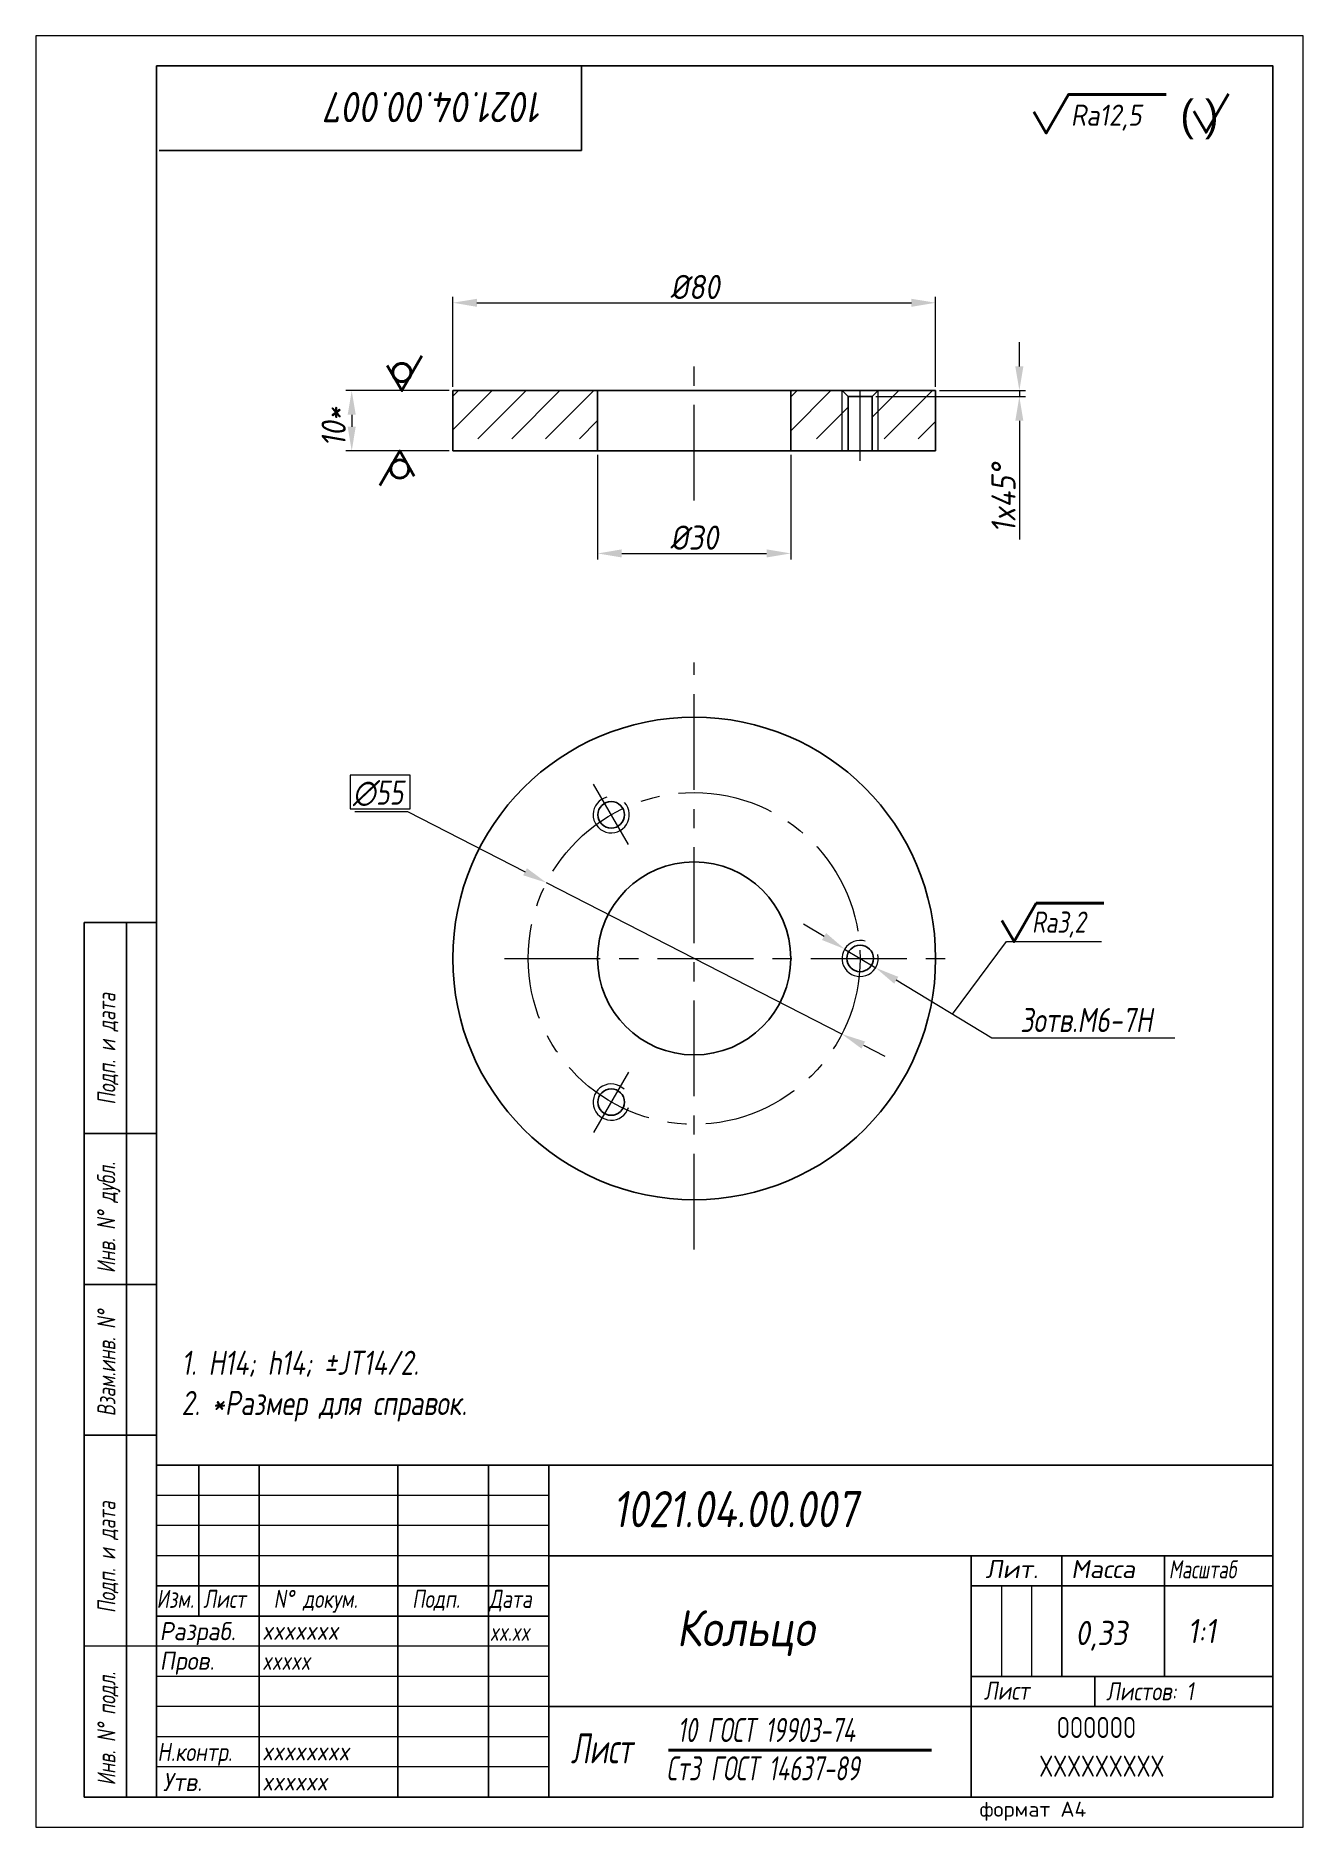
# Model space of a CAD drawing. Header units: millimetres. Extents: x 1490 to 2788, y -4564 to 680.
# Drawn here: x 2374.9 to 2584.9, y 382.9 to 679.9 of the extents above.
import ezdxf

# ---------------------------------------------------------------- set-up
doc = ezdxf.new("R2010")
doc.units = ezdxf.units.MM
doc.linetypes.add('CENTER', pattern=[50.8, 31.75, -6.35, 6.35, -6.35])
for name, color, linetype, lineweight in [('Ax', 1, 'CENTER', 18), ('Dim', 3, 'Continuous', 40), ('Hatch', 5, 'Continuous', 18), ('Slim', 8, 'Continuous', 18), ('Text', 2, 'Continuous', 40), ('Wide', 31, 'Continuous', 60)]:
    doc.layers.add(name, color=color, linetype=linetype, lineweight=lineweight)
doc.styles.add('курсив', font='romans.shx', dxfattribs={"oblique": 10})
doc.styles.add('курсив 0_75', font='romans.shx', dxfattribs={"width": 0.75, "oblique": 10})
doc.styles.add('курсив 0_85', font='romans.shx', dxfattribs={"width": 0.85, "oblique": 10})
doc.dimstyles.new('L.Zero', dxfattribs={"dimtxt": 4, "dimasz": 1.8, "dimexe": 2, "dimexo": 0.625, "dimgap": 1, "dimtad": 1, "dimlfac": 5, "dimtxsty": 'курсив 0_85', "dimcen": 0, "dimadec": 1, "dimazin": 0, "dimtp": 0.0165, "dimtm": 0.0075, "dimtfac": 1, "dimtmove": 0, "dimatfit": 3, "dimldrblk": 'NONE', "dimfxl": 1, "dimlwd": 18, "dimlwe": 18, "dimarcsym": 0})
doc.dimstyles.new('к1_1', dxfattribs={"dimtxt": 4, "dimasz": 4, "dimexe": 1, "dimexo": 0.625, "dimtad": 1, "dimtxsty": 'курсив 0_85', "dimcen": 0, "dimadec": 0, "dimazin": 0, "dimtfac": 1, "dimtmove": 0, "dimatfit": 3, "dimldrblk": 'DOTSMALL', "dimfxl": 1, "dimlwd": 18, "dimlwe": 18, "dimarcsym": 0})
doc.dimstyles.new('к1_1с', dxfattribs={"dimtxt": 4, "dimasz": 4, "dimexe": 1, "dimexo": 0.625, "dimgap": 1, "dimtad": 1, "dimtxsty": 'курсив 0_85', "dimcen": 0, "dimadec": 0, "dimazin": 0, "dimtfac": 1, "dimtmove": 0, "dimatfit": 3, "dimldrblk": 'DOTSMALL', "dimfxl": 1, "dimlwd": 18, "dimlwe": 18, "dimarcsym": 0})
doc.dimstyles.new('к1_1св', dxfattribs={"dimtxt": 4, "dimasz": 4, "dimexe": 2, "dimexo": 0.625, "dimgap": 1, "dimtad": 1, "dimtoh": 1, "dimtxsty": 'курсив 0_75', "dimcen": 0, "dimadec": 0, "dimazin": 0, "dimtfac": 1, "dimtmove": 0, "dimatfit": 3, "dimldrblk": 'DOTSMALL', "dimfxl": 1, "dimlwd": 18, "dimlwe": 18, "dimarcsym": 0})

# ---------------------------------------------------------------- blocks, each defined once
blk = doc.blocks.new('*D387')
at = {"layer": 'Defpoints', "color": 0, "transparency": 16777216}
for p in [(2524.01, 635.63), (2444.01, 621.07), (2524.01, 621.07)]:
    blk.add_point(p, dxfattribs=at)
at = {"layer": 'Dim', "color": 0, "lineweight": 18, "transparency": 16777216}
for p, q in [((2444.01, 621.69), (2444.01, 636.63)), ((2448.01, 635.63), (2520.01, 635.63)), ((2524.01, 621.69), (2524.01, 636.63))]:
    blk.add_line(p, q, dxfattribs=at)
at = {"layer": 'Dim', "color": 0, "transparency": 16777216}
for points in [[(2448.01, 636.29), (2448.01, 634.96), (2444.01, 635.63)], [(2520.01, 636.29), (2520.01, 634.96), (2524.01, 635.63)]]:
    blk.add_solid(points, dxfattribs=at)
at = {"layer": 'Dim', "color": 0, "transparency": 16777216, "insert": (2484.14, 638.25), "char_height": 4, "attachment_point": 5, "style": 'курсив 0_85'}
blk.add_mtext('%%c80', dxfattribs=at)
blk = doc.blocks.new('_DotSmall')
at = {"color": 0, "linetype": 'ByBlock', "const_width": 0.5}
blk.add_lwpolyline([(-122670.927, 17467.939, 1), (-122670.802, 17467.939, 1)], format="xyb", close=True, dxfattribs=at)
blk = doc.blocks.new('*D77')
at = {"layer": 'Defpoints', "color": 0, "transparency": 16777216}
for p in [(2468.01, 611.07), (2500.01, 611.07), (2500.01, 594.07)]:
    blk.add_point(p, dxfattribs=at)
at = {"layer": 'Dim', "color": 0, "lineweight": 18, "transparency": 16777216}
for p, q in [((2468.01, 610.44), (2468.01, 593.07)), ((2500.01, 610.44), (2500.01, 593.07)), ((2472.01, 594.07), (2496.01, 594.07))]:
    blk.add_line(p, q, dxfattribs=at)
at = {"layer": 'Dim', "color": 0, "transparency": 16777216}
for points in [[(2472.01, 594.74), (2472.01, 593.4), (2468.01, 594.07)], [(2496.01, 594.74), (2496.01, 593.4), (2500.01, 594.07)]]:
    blk.add_solid(points, dxfattribs=at)
at = {"layer": 'Dim', "color": 0, "transparency": 16777216, "insert": (2484.01, 596.69), "char_height": 4, "attachment_point": 5, "style": 'курсив 0_85'}
blk.add_mtext('%%c30', dxfattribs=at)
blk = doc.blocks.new('*D78')
at = {"layer": 'Defpoints', "color": 0, "transparency": 16777216}
for p in [(2524.01, 621.07), (2513.51, 620.07), (2537.89, 620.07)]:
    blk.add_point(p, dxfattribs=at)
at = {"layer": 'Dim', "color": 0, "lineweight": 18, "transparency": 16777216}
for p, q in [((2537.89, 625.07), (2537.89, 629.07)), ((2524.63, 621.07), (2538.89, 621.07)), ((2537.89, 621.07), (2537.89, 620.07)), ((2514.13, 620.07), (2538.89, 620.07)), ((2537.89, 616.07), (2537.89, 596.38))]:
    blk.add_line(p, q, dxfattribs=at)
at = {"layer": 'Dim', "color": 0, "transparency": 16777216}
for points in [[(2537.22, 625.07), (2538.55, 625.07), (2537.89, 621.07)], [(2537.22, 616.07), (2538.55, 616.07), (2537.89, 620.07)]]:
    blk.add_solid(points, dxfattribs=at)
at = {"layer": 'Dim', "color": 0, "transparency": 16777216, "insert": (2535.26, 603.22), "char_height": 4, "attachment_point": 5, "rotation": 90, "style": 'курсив 0_85'}
blk.add_mtext('1x45%%d', dxfattribs=at)
blk = doc.blocks.new('*D388')
at = {"layer": 'Defpoints', "color": 0, "transparency": 16777216}
for p in [(2444.01, 621.07), (2427.26, 611.07), (2444.01, 611.07)]:
    blk.add_point(p, dxfattribs=at)
at = {"layer": 'Dim', "color": 0, "lineweight": 18, "transparency": 16777216}
for p, q in [((2443.38, 621.07), (2426.26, 621.07)), ((2427.26, 617.07), (2427.26, 615.07)), ((2443.38, 611.07), (2426.26, 611.07))]:
    blk.add_line(p, q, dxfattribs=at)
at = {"layer": 'Dim', "color": 0, "transparency": 16777216}
for points in [[(2426.59, 617.07), (2427.92, 617.07), (2427.26, 621.07)], [(2426.59, 615.07), (2427.92, 615.07), (2427.26, 611.07)]]:
    blk.add_solid(points, dxfattribs=at)
at = {"layer": 'Dim', "color": 0, "transparency": 16777216, "insert": (2424.26, 615.07), "char_height": 4, "attachment_point": 5, "rotation": 90, "style": 'курсив 0_85'}
blk.add_mtext('10*', dxfattribs=at)
blk = doc.blocks.new('*D389')
at = {"layer": 'Defpoints', "color": 0, "transparency": 16777216}
for p in [(2508.94, 528.48), (2514.08, 525.37)]:
    blk.add_point(p, dxfattribs=at)
at = {"layer": 'Dim', "color": 0, "lineweight": 18, "transparency": 16777216}
for p, q in [((2505.52, 530.55), (2502.1, 532.62)), ((2508.94, 528.48), (2514.08, 525.37)), ((2533.34, 513.71), (2517.5, 523.3)), ((2563.63, 513.71), (2533.34, 513.71))]:
    blk.add_line(p, q, dxfattribs=at)
at = {"layer": 'Dim', "color": 0, "transparency": 16777216}
for points in [[(2505.87, 531.12), (2505.18, 529.98), (2508.94, 528.48)], [(2517.84, 523.87), (2517.15, 522.73), (2514.08, 525.37)]]:
    blk.add_solid(points, dxfattribs=at)
at = {"layer": 'Dim', "color": 0, "transparency": 16777216, "insert": (2548.98, 516.71), "char_height": 4, "attachment_point": 5, "style": 'курсив 0_75'}
blk.add_mtext('3отв.М6-7Н', dxfattribs=at)
blk = doc.blocks.new('*D390')
at = {"layer": 'Defpoints', "color": 0, "transparency": 16777216}
for p in [(2459.54, 539.47), (2508.48, 514.38)]:
    blk.add_point(p, dxfattribs=at)
at = {"layer": 'Dim', "color": 0, "lineweight": 18, "transparency": 16777216}
for p, q in [((2427.79, 551.29), (2436.5, 551.29)), ((2436.5, 551.29), (2455.98, 541.3)), ((2508.48, 514.38), (2459.54, 539.47)), ((2512.04, 512.55), (2515.6, 510.73))]:
    blk.add_line(p, q, dxfattribs=at)
at = {"layer": 'Dim', "color": 0, "transparency": 16777216}
for points in [[(2456.28, 541.89), (2455.68, 540.7), (2459.54, 539.47)], [(2512.34, 513.15), (2511.74, 511.96), (2508.48, 514.38)]]:
    blk.add_solid(points, dxfattribs=at)
at = {"layer": 'Dim', "color": 0, "transparency": 16777216, "insert": (2431.64, 554.29), "char_height": 4, "attachment_point": 5, "style": 'курсив 0_75'}
blk.add_mtext('∅55', dxfattribs=at)
blk = doc.blocks.new('_None')

msp = doc.modelspace()

# ---------------------------------------------------------------- hatches: boundary and pattern name
at = {"layer": 'Hatch'}
h = msp.add_hatch(dxfattribs=at)
h.set_pattern_fill('ANSI31', color=256, scale=1.25, style=0)
h.set_pattern_definition([(45, (-14795.894, -4799.491), (-2.80633, 2.80633), [])])
h.paths.add_polyline_path([(2508.5095, 613.0679), (2509.5095, 613.0679), (2509.5095, 620.0679), (2508.5095, 621.0679)])
h.paths.add_polyline_path([(2513.5095, 613.0679), (2514.5095, 613.0679), (2514.5095, 621.0679), (2513.5095, 620.0679)])
h.paths.add_polyline_path([(2524.0095, 613.0679), (2524.0095, 621.0679), (2514.5095, 621.0679), (2514.5095, 613.0679)])
h.paths.add_polyline_path([(2500.0095, 621.0679), (2500.0095, 613.0679), (2508.5095, 613.0679), (2508.5095, 621.0679)])
h.paths.add_polyline_path([(2468.0095, 613.0679), (2468.0095, 621.0679), (2444.0095, 621.0679), (2444.0095, 613.0679)])

# ---------------------------------------------------------------- linework, layer by layer
for p, q in [((2465.3291, 660.8935), (2465.3291, 674.8935)), ((2395.3291, 660.8935), (2465.3291, 660.8935)), ((2444.0095, 621.0679), (2524.0095, 621.0679)), ((2444.0095, 611.0679), (2444.0095, 621.0679)), ((2468.0095, 611.0679), (2468.0095, 621.0679)), ((2500.0095, 611.0679), (2500.0095, 621.0679)), ((2508.5095, 621.0679), (2509.5095, 620.0679)), ((2514.5095, 621.0679), (2513.5095, 620.0679)), ((2524.0095, 611.0679), (2524.0095, 621.0679)), ((2509.5095, 611.0679), (2509.5095, 620.0679)), ((2509.5095, 620.0679), (2513.5095, 620.0679)), ((2513.5095, 611.0679), (2513.5095, 620.0679)), ((2444.0095, 611.0679), (2524.0095, 611.0679)), ((2382.9165, 532.8874), (2382.9165, 387.8874)), ((2394.9165, 532.8874), (2382.9165, 532.8874)), ((2389.917, 387.9577), (2389.917, 532.8874)), ((2394.8471, 497.8876), (2382.9165, 497.8862)), ((2394.8299, 472.8876), (2382.9165, 472.888)), ((2382.9165, 447.8898), (2382.9165, 447.8898)), ((2394.9165, 447.8878), (2382.9165, 447.8898)), ((2579.9165, 442.8874), (2394.9165, 442.8874)), ((2401.9165, 442.8874), (2401.9165, 417.8874)), ((2411.9165, 442.8874), (2411.9165, 387.8874)), ((2434.9165, 442.8874), (2434.9165, 387.8874)), ((2449.9165, 442.8874), (2449.9165, 387.8874)), ((2459.9165, 442.8874), (2459.9165, 387.8874)), ((2579.9165, 387.8874), (2579.9165, 442.8874)), ((2579.9165, 442.8874), (2579.9165, 387.8874)), ((2529.9165, 427.8874), (2459.9165, 427.8874)), ((2529.9165, 427.8874), (2529.9165, 387.8874)), ((2579.9165, 427.8874), (2529.9165, 427.8874)), ((2544.9165, 427.8874), (2544.9165, 407.8874)), ((2561.9165, 427.8874), (2561.9165, 407.8874)), ((2459.9165, 422.8874), (2394.9165, 422.8874)), ((2579.9165, 422.8874), (2529.9165, 422.8874)), ((2459.9165, 417.8874), (2394.9165, 417.8874)), ((2394.9165, 412.8869), (2382.9165, 412.9564)), ((2579.9165, 407.8874), (2529.9165, 407.8874)), ((2550.4209, 407.8874), (2550.4209, 402.8874)), ((2529.9165, 402.8874), (2459.9165, 402.8874)), ((2579.9165, 402.8874), (2529.9165, 402.8874)), ((2382.9165, 387.8874), (2394.9165, 387.8874)), ((2394.9165, 387.8874), (2579.9165, 387.8874))]:
    msp.add_line(p, q)
msp.add_lwpolyline([(2394.9165, 387.8874), (2579.9165, 387.8874), (2579.9165, 674.8874), (2394.9165, 674.8874)], close=True)
for centre, radius in [((2484.0095, 526.9245), 40), ((2470.2595, 550.7402), 2.2), ((2484.0095, 526.9245), 16), ((2511.5095, 526.9245), 2.2), ((2470.2595, 503.1088), 2.2)]:
    msp.add_circle(centre, radius)
at = {"layer": 'Ax', "ltscale": 0.5}
for p, q in [((2484.0095, 602.8189), (2484.0095, 626.3354)), ((2511.5095, 609.397), (2511.5095, 621.0679)), ((2484.0095, 478.6699), (2484.0095, 575.9747)), ((2473.1118, 545.7999), (2467.3447, 555.7887)), ((2452.5524, 526.9245), (2527.339, 526.9245)), ((2473.1118, 508.0491), (2467.3447, 498.0603))]:
    msp.add_line(p, q, dxfattribs=at)
msp.add_circle((2484.0095, 526.9245), 27.5, dxfattribs=at)
at = {"layer": 'Slim'}
for p, q in [((2508.5095, 611.0679), (2508.5095, 621.0679)), ((2514.5095, 611.0679), (2514.5095, 621.0679)), ((2459.9165, 437.8874), (2394.9165, 437.8874)), ((2459.9165, 432.8874), (2394.9165, 432.8874)), ((2459.9165, 427.8874), (2394.9165, 427.8874)), ((2534.9165, 422.8874), (2534.9165, 407.8874)), ((2539.9165, 422.8874), (2539.9165, 407.8874)), ((2459.9165, 412.8874), (2394.9165, 412.8874)), ((2459.9165, 407.8874), (2394.9165, 407.8874)), ((2459.9165, 402.8874), (2394.9165, 402.8874)), ((2459.9165, 397.8874), (2394.9165, 397.8874)), ((2459.9165, 392.8874), (2394.9165, 392.8874))]:
    msp.add_line(p, q, dxfattribs=at)
for points in [[(2374.9164, 382.8874), (2584.9164, 382.8874), (2584.9164, 679.8874), (2374.9164, 679.8874)], [(2427.0245, 551.7109), (2436.9481, 551.7109), (2436.9481, 557.3068), (2427.0245, 557.3068)]]:
    msp.add_lwpolyline(points, close=True, dxfattribs=at)
for centre, start, end in [((2470.2595, 550.7402), 103.752761, 42.236863), ((2511.5095, 526.9245), 73.513497, 12.219904), ((2470.2595, 503.1088), 44.825673, 342.119773)]:
    msp.add_arc(centre, 3, start, end, dxfattribs=at)
at = {"layer": 'Text'}
msp.add_line((2540.6965, 536.0996), (2551.8985, 536.0996), dxfattribs=at)
at = {"layer": 'Text', "ltscale": 6}
msp.add_line((2479.74, 395.6453), (2523.3449, 395.6518), dxfattribs=at)
at = {"layer": 'Text'}
for points in [[(2540.3121, 667.2747), (2542.3389, 663.7641), (2546.0182, 670.1369), (2562.2, 670.1369)], [(2566.8154, 667.4231), (2568.8422, 663.9125), (2572.5215, 670.2853)], [(2433.151, 625.2432), (2435.5628, 621.0679), (2438.8831, 626.8202)], [(2437.6268, 606.8926), (2435.215, 611.0679), (2431.8947, 605.3156)], [(2534.9904, 533.2374), (2537.0172, 529.7269), (2540.6965, 536.0996)]]:
    msp.add_lwpolyline(points, dxfattribs=at)
for centre in [(2435.5628, 624.0679), (2435.215, 608.0679)]:
    msp.add_circle(centre, 1.5, dxfattribs=at)

# ---------------------------------------------------------------- texts
at = {"layer": 'Text', "oblique": 10}
for s, height, rotation, style, width, p in [('1021.04.00.007', 5, 180, 'курсив', 0.85, (2459.0809, 670.5703)), ('Подп. и дата', 3, 90, 'курсив 0_75', 0.7, (2388.1064, 502.6702)), ('Инв. N%%D дубл.', 3, 90, 'курсив 0_75', 0.7, (2388.0727, 474.7367)), ('Взам.инв. N%%D', 3, 90, 'курсив 0_75', 0.7, (2388.1064, 451.0084)), ('Подп. и дата', 3, 90, 'курсив 0_75', 0.7, (2388.1064, 418.3831)), ('Инв. N%%D подл.', 3, 90, 'курсив 0_75', 0.7, (2388.1064, 389.8104))]:
    msp.add_text(s, height=height, rotation=rotation, dxfattribs=dict(at, style=style, width=width)).set_placement(p)
for s, height, style, width, p in [('Ra12,5', 3.5, 'курсив 0_85', 0.85, (2546.4215, 664.9843)), ('Ra3,2', 3.5, 'курсив 0_75', 0.75, (2539.9755, 531.1925)), ('1021.04.00.007', 6, 'курсив', 0.8, (2470.4973, 432.6185)), ('Масштаб', 3, 'курсив', 0.7, (2562.6501, 424.1336)), ('Изм.', 3, 'курсив 0_75', 0.75, (2394.9165, 419.242)), ('Лист', 3, 'курсив 0_75', 0.75, (2402.6525, 419.242)), ('N%%D докум.', 3, 'курсив 0_75', 0.75, (2414.3243, 419.242)), ('Подп.', 3, 'курсив 0_75', 0.75, (2437.2646, 419.242)), ('Дата', 3, 'курсив 0_75', 0.75, (2450.038, 419.242)), ('Кольцо', 6, 'курсив 0_85', 0.85, (2481.0821, 412.8905)), ('Разраб.', 3, 'курсив', 0.9, (2395.43, 413.8863)), ('xxxxxxx', 3, 'курсив 0_85', 0.85, (2412.4218, 413.9666)), ('0,33', 4, 'курсив 0_85', 0.85, (2547.1713, 413.0851)), ('1:1', 4, 'курсив 0_85', 0.85, (2565.7715, 413.4043)), ('Пров.', 3, 'курсив', 0.9, (2395.456, 408.9817)), ('xxxxx', 3, 'курсив 0_85', 0.75, (2412.4218, 408.9666)), ('Лист', 3, 'курсив', 0.8, (2532.0179, 404.0183)), ('Листов: 1', 3, 'курсив', 0.8, (2552.2623, 403.9124)), (' 10 ГОСТ 19903-74', 4, 'курсив 0_75', 0.65, (2479.5134, 397.0011)), ('Лист', 5, 'курсив 0_75', 0.65, (2463.5569, 393.4649)), ('Н.контр.', 3, 'курсив', 0.8, (2395.0466, 393.8628)), ('xxxxxxxx', 3, 'курсив 0_85', 0.85, (2412.4218, 393.9666)), ('Ст3 ГОСТ 14637-89', 4, 'курсив 0_75', 0.65, (2479.398, 390.6442)), ('Утв.', 3, 'курсив', 0.9, (2395.9776, 388.8845)), ('xxxxxx', 3, 'курсив 0_85', 0.85, (2412.4218, 388.9666))]:
    msp.add_text(s, height=height, dxfattribs=dict(at, style=style, width=width)).set_placement(p)
at = {"layer": 'Text'}
msp.add_text('( )', height=5, dxfattribs=at).set_placement((2564.5725, 664.2412))
at = {"layer": 'Text', "style": 'курсив', "oblique": 10}
for s, p in [('Лит.', (2532.2709, 424.1817)), ('Масса', (2546.4705, 424.1817))]:
    msp.add_text(s, height=3, dxfattribs=at).set_placement(p)
at = {"layer": 'Text', "ltscale": 0.8, "style": 'курсив', "oblique": 10, "width": 0.7}
msp.add_text('xx.xx', height=3, dxfattribs=at).set_placement((2450.1426, 413.7804))
at = {"layer": 'Text', "style": 'курсив'}
msp.add_text('формат А4', height=2.5, dxfattribs=at).set_placement((2531.2978, 384.6244))
at = {"layer": 'Text', "ltscale": 6, "insert": (2399.0544, 461.8793), "char_height": 4, "width": 177.752582, "attachment_point": 1, "style": 'курсив 0_75'}
msp.add_mtext('1. H14; h14; %%PJT14/2.\\P2. *Размер для справок.', dxfattribs=at)
at = {"layer": 'Wide', "lineweight": 50, "style": 'курсив', "width": 0.7}
for s, p in [('OOOOOO', (2544.0681, 397.6675)), ('XXXXXXXXX', (2541.1948, 391.2577))]:
    msp.add_text(s, height=3.5, dxfattribs=at).set_placement(p)

# ---------------------------------------------------------------- dimensions: what is measured, and where the dimension line sits
at = {"layer": 'Dim'}
for base, p1, p2, text, picture, middle in [((2524.0095, 635.625), (2444.0095, 621.0679), (2524.0095, 621.0679), '%%c<>', '*D387', (2484.1389, 635.625)), ((2500.0095, 594.0696), (2468.0095, 611.0679), (2500.0095, 611.0679), '%%c30', '*D77', (2484.0095, 594.0696))]:
    dim = msp.add_linear_dim(base=base, p1=p1, p2=p2, text=text, dimstyle='к1_1', dxfattribs=at)
    dim.commit()
    dim.dimension.update_dxf_attribs({"geometry": picture, "text_midpoint": middle, "dimtype": 160})
dim = msp.add_linear_dim(base=(2537.8873, 620.0679), p1=(2524.0095, 621.0679), p2=(2513.5095, 620.0679), angle=90, text='<>x45%%d', dimstyle='к1_1', dxfattribs=at)
dim.commit()
dim.dimension.update_dxf_attribs({"geometry": '*D78', "text_midpoint": (2537.8873, 603.2233), "dimtype": 160})
dim = msp.add_linear_dim(base=(2427.2569, 611.0679), p1=(2444.0095, 621.0679), p2=(2444.0095, 611.0679), angle=90, dimstyle='к1_1с', override={"dimpost": '*'}, dxfattribs=at)
dim.commit()
dim.dimension.update_dxf_attribs({"geometry": '*D388', "text_midpoint": (2427.2569, 615.0679), "dimtype": 160})
dim = msp.add_diameter_dim_2p(p1=(2508.4803, 514.3774), p2=(2459.5386, 539.4715), dimstyle='к1_1св', dxfattribs=at)
dim.commit()
dim.dimension.update_dxf_attribs({"geometry": '*D390', "text_midpoint": (2431.6447, 551.2855), "dimtype": 163})
dim = msp.add_diameter_dim_2p(p1=(2508.943, 528.4778), p2=(2514.076, 525.3711), text='3отв.М6-7Н', dimstyle='к1_1св', dxfattribs=at)
dim.commit()
dim.dimension.update_dxf_attribs({"geometry": '*D389', "text_midpoint": (2548.9836, 513.711), "dimtype": 163})

# ---------------------------------------------------------------- leaders
at = {"layer": 'Slim'}
msp.add_leader([(2526.8242, 517.6553), (2535.7528, 529.7269), (2551.5102, 529.7269)], dimstyle='L.Zero', dxfattribs=at)

doc.saveas('drawing.dxf')
